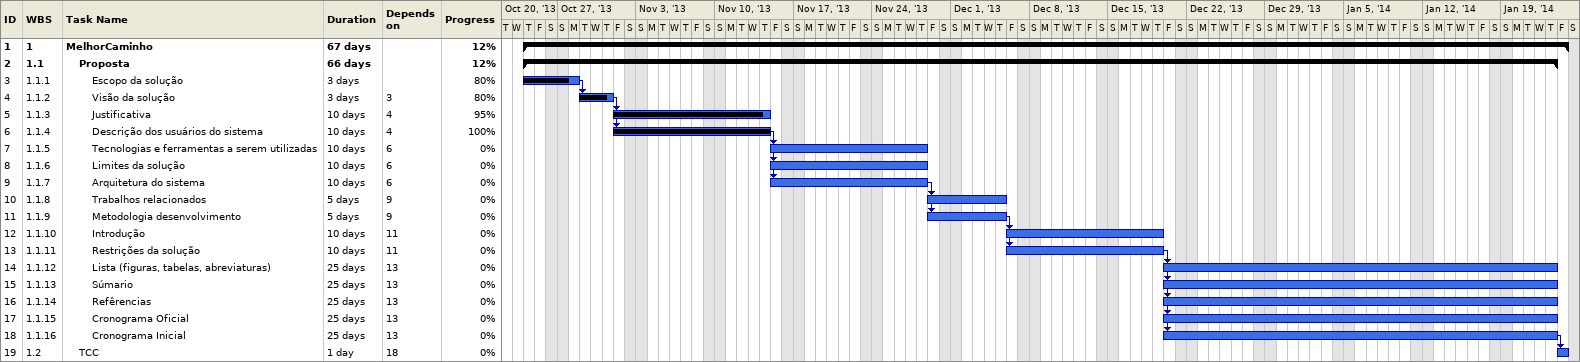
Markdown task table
| ID | WBS | Task | Duration | Start | Finish | Predecessors | % complete |
|---|---|---|---|---|---|---|---|
| 1 | 1 | **MelhorCaminho** | 67d | 2013-10-24 | 2014-01-25 |  | 12 |
| 2 | 1.1 | **Proposta** | 66d | 2013-10-24 | 2014-01-24 |  | 12 |
| 3 | 1.1.1 | Escopo da solução | 3d | 2013-10-24 | 2013-10-29 |  | 80 |
| 4 | 1.1.2 | Visão da solução | 3d | 2013-10-29 | 2013-11-01 | 3 | 80 |
| 5 | 1.1.3 | Justificativa | 10d | 2013-11-01 | 2013-11-15 | 4 | 95 |
| 6 | 1.1.4 | Descrição dos usuários do sistema | 10d | 2013-11-01 | 2013-11-15 | 4 | 100 |
| 7 | 1.1.5 | Tecnologias e ferramentas a serem utilizadas | 10d | 2013-11-15 | 2013-11-29 | 6 | 0 |
| 8 | 1.1.6 | Limites da solução | 10d | 2013-11-15 | 2013-11-29 | 6 | 0 |
| 9 | 1.1.7 | Arquitetura do sistema | 10d | 2013-11-15 | 2013-11-29 | 6 | 0 |
| 10 | 1.1.8 | Trabalhos relacionados | 5d | 2013-11-29 | 2013-12-06 | 9 | 0 |
| 11 | 1.1.9 | Metodologia desenvolvimento | 5d | 2013-11-29 | 2013-12-06 | 9 | 0 |
| 12 | 1.1.10 | Introdução | 10d | 2013-12-06 | 2013-12-20 | 11 | 0 |
| 13 | 1.1.11 | Restrições da solução | 10d | 2013-12-06 | 2013-12-20 | 11 | 0 |
| 14 | 1.1.12 | Lista (figuras, tabelas, abreviaturas) | 25d | 2013-12-20 | 2014-01-24 | 13 | 0 |
| 15 | 1.1.13 | Súmario | 25d | 2013-12-20 | 2014-01-24 | 13 | 0 |
| 16 | 1.1.14 | Refêrencias | 25d | 2013-12-20 | 2014-01-24 | 13 | 0 |
| 17 | 1.1.15 | Cronograma Oficial | 25d | 2013-12-20 | 2014-01-24 | 13 | 0 |
| 18 | 1.1.16 | Cronograma Inicial | 25d | 2013-12-20 | 2014-01-24 | 13 | 0 |
| 19 | 1.2 | TCC | 1d | 2014-01-24 | 2014-01-25 | 18 | 0 |
